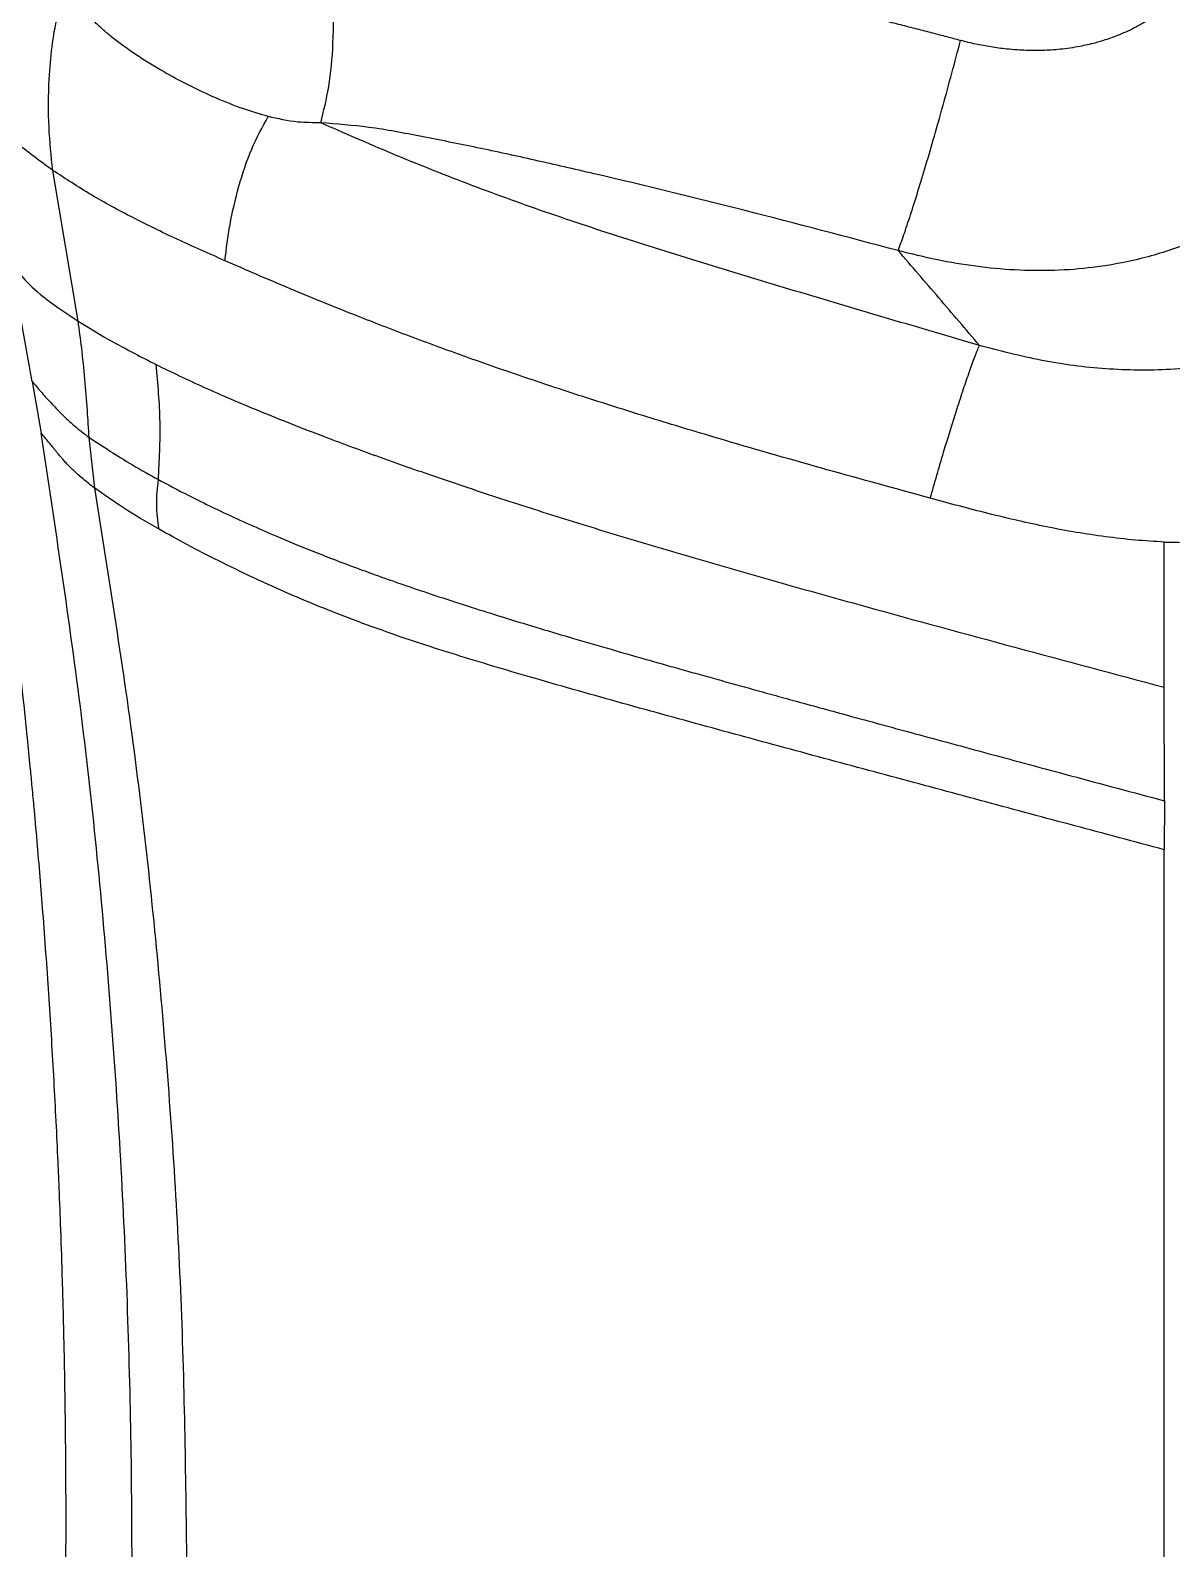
# Model space of a CAD drawing. Extents: x 832 to 912, y 781 to 934.
# Drawn here: x 902.53 to 907.28, y 843.83 to 850.15 of the extents above; entities that cross this region are included whole.
import ezdxf

# ---------------------------------------------------------------- set-up
doc = ezdxf.new("R2010")
doc.units = 0
doc.header["$MEASUREMENT"] = 0
doc.layers.add('1', color=4, linetype='Continuous')

# ---------------------------------------------------------------- blocks, each defined once
blk = doc.blocks.new('2026 SOVEREIGN HL')
at = {"layer": '1', "color": 3, "linetype": 'Continuous', "lineweight": 25}
for p, q in [((70.9987, 51.844), (70.8928, 52.4719)), ((70.8073, 51.5925), (70.8438, 51.3779)), ((71.0681, 51.1483), (71.0444, 51.3595)), ((75.5245, 50.319), (75.5245, 50.9241)), ((75.5246, 49.847), (75.5245, 50.319)), ((75.5246, 49.847), (75.5245, 49.6421)), ((75.5245, 46.5936), (75.5245, 49.6421))]:
    blk.add_line(p, q, dxfattribs=at)
for points, knots in [([(76.634, 53.8098), (76.6332, 53.7629), (76.6316, 53.671), (76.619, 53.5365), (76.5988, 53.4034), (76.5695, 53.2716), (76.5307, 53.1414), (76.4744, 52.9929), (76.3941, 52.8307), (76.2803, 52.6586), (76.1456, 52.5036), (75.9898, 52.3673), (75.8168, 52.2537), (75.6297, 52.1649), (75.432, 52.1015), (75.2431, 52.0665), (75.0652, 52.0529), (74.9018, 52.0548), (74.739, 52.0704), (74.5766, 52.0975), (74.4699, 52.1241), (74.4155, 52.1378)], [0, 0, 0, 0, 0.0428483, 0.083956, 0.1233377, 0.165879, 0.2072169, 0.2474138, 0.3108583, 0.372204, 0.4355059, 0.497992, 0.5609127, 0.6240706, 0.6866414, 0.7501126, 0.7991842, 0.8494756, 0.8993526, 0.9486299, 1, 1, 1, 1]), ([(75.8203, 53.8098), (75.8198, 53.7844), (75.8192, 53.7521), (75.8164, 53.7177), (75.8154, 53.7076), (75.815, 53.7031), (75.8138, 53.6916), (75.8082, 53.6457), (75.7942, 53.5733), (75.7662, 53.4815), (75.7352, 53.4087), (75.7026, 53.3488), (75.6736, 53.3035), (75.6426, 53.2621), (75.6069, 53.2206), (75.5704, 53.1843), (75.5392, 53.1574), (75.5172, 53.1399), (75.4984, 53.1257), (75.475, 53.1094), (75.4447, 53.09), (75.3989, 53.064), (75.3422, 53.0376), (75.2839, 53.0165), (75.229, 53.0003), (75.1664, 52.9861), (75.0936, 52.9756), (75.0187, 52.9707), (74.9591, 52.9709), (74.9091, 52.9734), (74.8603, 52.9777), (74.8025, 52.9855), (74.7386, 52.9972), (74.6965, 53.0077), (74.6755, 53.013)], [0, 0, 0, 0, 0.0462685, 0.0590259, 0.0628247, 0.0649054, 0.067181, 0.0840021, 0.1490975, 0.2013373, 0.2589527, 0.2929332, 0.3256354, 0.3570696, 0.3872403, 0.4254746, 0.4509715, 0.4623473, 0.4767093, 0.4940437, 0.5143257, 0.5424687, 0.590057, 0.6282332, 0.6557262, 0.6944994, 0.7453428, 0.7897706, 0.8316, 0.8539671, 0.8812961, 0.9209065, 0.9604382, 1, 1, 1, 1]), ([(74.6755, 53.013), (74.6567, 53.0179), (74.6179, 53.0281), (74.5575, 53.0439), (74.4931, 53.0605), (74.4246, 53.0781), (74.3403, 53.0994), (74.2483, 53.1224), (74.1677, 53.1421), (74.1136, 53.1551), (74.0808, 53.163), (74.0533, 53.1695), (74.0216, 53.177), (73.984, 53.1858), (73.9384, 53.1963), (73.8922, 53.2069), (73.8456, 53.2174), (73.7983, 53.2279), (73.7505, 53.2384), (73.6752, 53.2546), (73.583, 53.2739), (73.4846, 53.2936), (73.4256, 53.305), (73.3962, 53.3106), (73.3865, 53.3124), (73.3789, 53.3139), (73.2886, 53.3308), (73.1141, 53.3615), (72.8525, 53.3995), (72.5861, 53.4265), (72.3132, 53.4405), (72.1296, 53.4281), (72.0366, 53.4218)], [0, 0, 0, 0, 0.021712, 0.044963, 0.069759, 0.096107, 0.124016, 0.167076, 0.202192, 0.216759, 0.229328, 0.239895, 0.248455, 0.265699, 0.283142, 0.300785, 0.318627, 0.336669, 0.35491, 0.373353, 0.422854, 0.460293, 0.485615, 0.490047, 0.493719, 0.496629, 0.498778, 0.596386, 0.694805, 0.794423, 0.895798, 1, 1, 1, 1]), ([(72.0093, 52.6702), (72.0215, 52.7188), (72.0465, 52.818), (72.0633, 53.0014), (72.0632, 53.2062), (72.0455, 53.3497), (72.0366, 53.4218)], [0, 0, 0, 0, 0.239362, 0.488739, 0.743467, 1, 1, 1, 1]), ([(77.0797, 53.3128), (77.079, 53.2704), (77.0777, 53.186), (77.0665, 53.0596), (77.0474, 52.9307), (77.0186, 52.8009), (76.9795, 52.6722), (76.921, 52.5236), (76.834, 52.3577), (76.7068, 52.1818), (76.5523, 52.0244), (76.374, 51.8912), (76.1783, 51.7861), (75.9947, 51.7185), (75.8311, 51.6775), (75.6906, 51.6541), (75.5072, 51.6374), (75.2803, 51.6405), (75.0133, 51.6746), (74.8402, 51.7202), (74.754, 51.743)], [0, 0, 0, 0, 0.038117, 0.075982, 0.114164, 0.155278, 0.195538, 0.235192, 0.298852, 0.363724, 0.429972, 0.496776, 0.563477, 0.629508, 0.672583, 0.715383, 0.757832, 0.838485, 0.919538, 1, 1, 1, 1]), ([(75.5245, 50.9241), (75.6028, 50.9225), (75.7561, 50.9195), (75.9843, 50.943), (76.2045, 50.9891), (76.4167, 51.0609), (76.6157, 51.1575), (76.7993, 51.2785), (76.9639, 51.4222), (77.1071, 51.5859), (77.2278, 51.7675), (77.3258, 51.9649), (77.4011, 52.1752), (77.4465, 52.3622), (77.4736, 52.5209), (77.4896, 52.6495), (77.5007, 52.7794), (77.5078, 52.9108), (77.5114, 53.0439), (77.5127, 53.1784), (77.5127, 53.268), (77.5127, 53.3128)], [0, 0, 0, 0, 0.065387, 0.128055, 0.191198, 0.253075, 0.314829, 0.375562, 0.436257, 0.496922, 0.556757, 0.618058, 0.680644, 0.743063, 0.778636, 0.815111, 0.851345, 0.887547, 0.925141, 0.96256, 1, 1, 1, 1]), ([(70.8928, 52.4719), (70.8865, 52.5314), (70.8731, 52.6576), (70.8749, 52.8303), (70.8882, 52.9847), (70.908, 53.11), (70.9337, 53.1872), (70.9459, 53.2238)], [0, 0, 0, 0, 0.236823, 0.50215, 0.679874, 0.848289, 1, 1, 1, 1]), ([(71.7907, 52.6964), (71.7564, 52.7065), (71.6792, 52.7291), (71.5694, 52.7738), (71.4561, 52.8269), (71.3652, 52.876), (71.2936, 52.9186), (71.2401, 52.9529), (71.1903, 52.9875), (71.1462, 53.0209), (71.1079, 53.0527), (71.0745, 53.0832), (71.0464, 53.1124), (71.0206, 53.144), (71.0067, 53.165), (70.9986, 53.1772)], [0, 0, 0, 0, 0.085583, 0.193157, 0.303894, 0.421451, 0.487037, 0.553839, 0.620498, 0.686771, 0.746877, 0.805732, 0.866943, 0.922299, 1, 1, 1, 1]), ([(74.4155, 52.1378), (74.4232, 52.1589), (74.4387, 52.201), (74.4667, 52.2852), (74.4975, 52.3826), (74.5309, 52.4929), (74.5661, 52.6135), (74.6024, 52.7422), (74.6393, 52.8762), (74.6634, 52.9674), (74.6755, 53.013)], [0, 0, 0, 0, 0.125001, 0.250001, 0.375001, 0.5, 0.625, 0.749999, 0.874998, 1, 1, 1, 1]), ([(70.8928, 52.4719), (70.8384, 52.5114), (70.7295, 52.5905), (70.6271, 52.706), (70.5844, 52.782), (70.5629, 52.8201)], [0, 0, 0, 0, 0.33183, 0.664384, 1, 1, 1, 1]), ([(71.61, 52.0956), (71.6163, 52.1456), (71.6292, 52.2493), (71.6665, 52.4057), (71.716, 52.5608), (71.7663, 52.6521), (71.7907, 52.6964)], [0, 0, 0, 0, 0.241298, 0.499885, 0.757317, 1, 1, 1, 1]), ([(72.0093, 52.6702), (71.9771, 52.6704), (71.8978, 52.671), (71.8306, 52.6869), (71.7907, 52.6964)], [0, 0, 0, 0, 0.406648, 1, 1, 1, 1]), ([(74.754, 51.743), (74.6292, 51.7795), (74.3803, 51.8525), (74.0101, 51.9625), (73.6449, 52.0724), (73.2878, 52.1834), (72.9435, 52.2975), (72.616, 52.4164), (72.3059, 52.5401), (72.1082, 52.6268), (72.0093, 52.6702)], [0, 0, 0, 0, 0.125742, 0.250933, 0.37557, 0.500075, 0.624671, 0.749366, 0.874494, 1, 1, 1, 1]), ([(74.4155, 52.1378), (74.2029, 52.194), (73.7808, 52.3055), (73.2756, 52.4292), (72.9035, 52.5144), (72.6637, 52.5667), (72.4328, 52.6126), (72.217, 52.654), (72.0763, 52.665), (72.0093, 52.6702)], [0, 0, 0, 0, 0.264282, 0.524943, 0.627135, 0.727218, 0.824152, 0.916209, 1, 1, 1, 1]), ([(71.61, 52.0956), (71.542, 52.1258), (71.4017, 52.1881), (71.2168, 52.2784), (71.0442, 52.3727), (70.9448, 52.4379), (70.8928, 52.4719)], [0, 0, 0, 0, 0.222436, 0.459331, 0.717194, 1, 1, 1, 1]), ([(74.754, 51.743), (74.6977, 51.809), (74.5852, 51.9413), (74.4721, 52.0723), (74.4155, 52.1378)], [0, 0, 0, 0, 0.499857, 1, 1, 1, 1]), ([(70.8073, 51.5925), (70.7927, 51.6752), (70.7635, 51.8406), (70.7319, 52.0055), (70.7161, 52.088)], [0, 0, 0, 0, 0.500035, 1, 1, 1, 1]), ([(70.7161, 52.088), (70.7353, 52.064), (70.7739, 52.0156), (70.8587, 51.9364), (70.9522, 51.8747), (70.9987, 51.844)], [0, 0, 0, 0, 0.331794, 0.667636, 1, 1, 1, 1]), ([(74.5492, 51.1066), (74.4055, 51.146), (74.1188, 51.2245), (73.7412, 51.3327), (73.4187, 51.4294), (73.1495, 51.5136), (72.8898, 51.5989), (72.6414, 51.6848), (72.4058, 51.7707), (72.1474, 51.8699), (71.8746, 51.9808), (71.6984, 52.0572), (71.61, 52.0956)], [0, 0, 0, 0, 0.125645, 0.250664, 0.33369, 0.416635, 0.499614, 0.582652, 0.665723, 0.748945, 0.874104, 1, 1, 1, 1]), ([(70.9987, 51.844), (71.0449, 51.8155), (71.1369, 51.7588), (71.2615, 51.6948), (71.3235, 51.663)], [0, 0, 0, 0, 0.502305, 1, 1, 1, 1]), ([(71.0444, 51.3595), (71.0421, 51.397), (71.0371, 51.478), (71.0266, 51.6022), (71.0148, 51.7264), (71.0037, 51.8068), (70.9987, 51.844)], [0, 0, 0, 0, 0.231462, 0.500084, 0.768641, 1, 1, 1, 1]), ([(74.5492, 51.1066), (74.5583, 51.1387), (74.5766, 51.2033), (74.6143, 51.3309), (74.6522, 51.4534), (74.6879, 51.5627), (74.7128, 51.6354), (74.7355, 51.6981), (74.7478, 51.7281), (74.754, 51.743)], [0, 0, 0, 0, 0.123967, 0.249858, 0.503243, 0.629386, 0.754129, 0.877426, 1, 1, 1, 1]), ([(71.3329, 51.1838), (71.3372, 51.2634), (71.3457, 51.4225), (71.3309, 51.5829), (71.3235, 51.663)], [0, 0, 0, 0, 0.500283, 1, 1, 1, 1]), ([(71.3235, 51.663), (71.3869, 51.6324), (71.514, 51.5711), (71.7499, 51.4701), (71.999, 51.3716), (72.2542, 51.2774), (72.5046, 51.1898), (72.7737, 51.1001), (73.0587, 51.0095), (73.3558, 50.9191), (73.6605, 50.8297), (73.9692, 50.7418), (74.3826, 50.6266), (74.9015, 50.4854), (75.3169, 50.3744), (75.5245, 50.319)], [0, 0, 0, 0, 0.083226, 0.166614, 0.250082, 0.312872, 0.375716, 0.438774, 0.501804, 0.564591, 0.6272, 0.689759, 0.751978, 0.876063, 1, 1, 1, 1]), ([(70.5388, 41.6256), (70.5422, 41.6469), (70.5511, 41.7028), (70.5646, 41.7888), (70.58, 41.8897), (70.5962, 41.9977), (70.6146, 42.1232), (70.6348, 42.2663), (70.6538, 42.4052), (70.6706, 42.5322), (70.6846, 42.6408), (70.698, 42.7478), (70.711, 42.8546), (70.7237, 42.9611), (70.7357, 43.0655), (70.7474, 43.1702), (70.7619, 43.304), (70.7852, 43.5274), (70.8131, 43.8214), (70.8401, 44.1403), (70.8603, 44.4064), (70.8749, 44.6195), (70.8843, 44.7682), (70.8899, 44.8634), (70.8935, 44.9259), (70.8983, 45.0117), (70.9045, 45.1277), (70.9114, 45.2705), (70.9177, 45.4134), (70.9235, 45.5563), (70.933, 45.8193), (70.9392, 46.0567), (70.9431, 46.2685), (70.9441, 46.3344), (70.9451, 46.4003), (70.9459, 46.4663), (70.9466, 46.5322), (70.948, 46.6999), (70.9485, 46.9563), (70.9457, 47.2881), (70.9405, 47.5803), (70.934, 47.8328), (70.927, 48.0458), (70.9204, 48.2179), (70.9135, 48.3756), (70.906, 48.5322), (70.897, 48.7021), (70.8871, 48.8719), (70.8763, 49.0417), (70.8646, 49.2114), (70.8525, 49.374), (70.8402, 49.5295), (70.8277, 49.6778), (70.8162, 49.8061), (70.8066, 49.9092), (70.7977, 50.003), (70.7858, 50.1232), (70.7685, 50.2906), (70.7479, 50.4777), (70.7294, 50.6359), (70.7164, 50.7432), (70.7071, 50.8179), (70.6969, 50.8991), (70.6821, 51.0131), (70.6618, 51.1645), (70.6348, 51.3579), (70.6139, 51.4976), (70.6026, 51.5729)], [0, 0, 0, 0, 0.006463, 0.017004, 0.026173, 0.037109, 0.049815, 0.064288, 0.08053, 0.091932, 0.102768, 0.113412, 0.124357, 0.13509, 0.145613, 0.155924, 0.166762, 0.18603, 0.223411, 0.255464, 0.282185, 0.303576, 0.319636, 0.326965, 0.332212, 0.338457, 0.352779, 0.367101, 0.381423, 0.395745, 0.410068, 0.460486, 0.467088, 0.473691, 0.480293, 0.486896, 0.493499, 0.500101, 0.537291, 0.570518, 0.599782, 0.625082, 0.646419, 0.663792, 0.676808, 0.693847, 0.710886, 0.727924, 0.744962, 0.761999, 0.779036, 0.793942, 0.808848, 0.823753, 0.832632, 0.839968, 0.852064, 0.868919, 0.890532, 0.908601, 0.916769, 0.923015, 0.931208, 0.941345, 0.957562, 0.977114, 1, 1, 1, 1]), ([(70.8073, 51.5925), (70.8191, 51.5785), (70.8435, 51.5495), (70.8836, 51.5045), (70.9295, 51.4571), (70.9792, 51.4096), (71.0232, 51.3758), (71.0444, 51.3595)], [0, 0, 0, 0, 0.190192, 0.395218, 0.604322, 0.809428, 1, 1, 1, 1]), ([(70.8362, 41.9099), (70.8962, 42.3017), (71.016, 43.0851), (71.1331, 44.2684), (71.206, 45.4549), (71.2307, 46.6435), (71.2088, 47.8321), (71.1383, 49.0189), (71.0231, 50.2025), (70.9035, 50.9861), (70.8438, 51.3779)], [0, 0, 0, 0, 0.1250121, 0.2500043, 0.3749925, 0.499979, 0.6249699, 0.749971, 0.87498, 1, 1, 1, 1]), ([(71.0681, 51.1483), (71.0512, 51.1613), (71.0185, 51.1864), (70.9892, 51.2127), (70.9723, 51.2288), (70.9648, 51.2362), (70.9578, 51.2433), (70.9512, 51.2502), (70.9449, 51.257), (70.9385, 51.2641), (70.9334, 51.27), (70.9279, 51.2762), (70.921, 51.2844), (70.9121, 51.2952), (70.9031, 51.3062), (70.8955, 51.3157), (70.886, 51.3274), (70.8746, 51.3413), (70.8597, 51.3592), (70.8494, 51.3712), (70.8438, 51.3779)], [0, 0, 0, 0, 0.152304, 0.294579, 0.325943, 0.357901, 0.390449, 0.418806, 0.448759, 0.48041, 0.513752, 0.527835, 0.565644, 0.624287, 0.675121, 0.717599, 0.754674, 0.836279, 0.909616, 1, 1, 1, 1]), ([(71.0444, 51.3595), (71.073, 51.3408), (71.1303, 51.3033), (71.2227, 51.2456), (71.296, 51.2045), (71.3329, 51.1838)], [0, 0, 0, 0, 0.33153, 0.664001, 1, 1, 1, 1]), ([(71.3356, 50.9775), (71.331, 51.0119), (71.3219, 51.0808), (71.3292, 51.1495), (71.3329, 51.1838)], [0, 0, 0, 0, 0.500139, 1, 1, 1, 1]), ([(71.3329, 51.1838), (71.3622, 51.1681), (71.4179, 51.1384), (71.5094, 51.0924), (71.6058, 51.046), (71.7095, 50.9985), (71.8086, 50.9552), (71.8995, 50.917), (71.9829, 50.8832), (72.0729, 50.8481), (72.1704, 50.8115), (72.2765, 50.7731), (72.3922, 50.7328), (72.5182, 50.6907), (72.6489, 50.6485), (72.7846, 50.606), (72.9216, 50.5644), (73.0674, 50.5211), (73.2139, 50.4785), (73.3371, 50.4432), (73.4324, 50.4162), (73.5054, 50.3956), (73.5816, 50.3742), (73.661, 50.3521), (73.7435, 50.3292), (73.829, 50.3055), (73.9175, 50.281), (74.05, 50.2446), (74.2399, 50.1927), (74.5005, 50.1219), (74.8038, 50.0399), (75.1498, 49.9467), (75.3947, 49.881), (75.5243, 49.8463)], [0, 0, 0, 0, 0.045429, 0.08622, 0.127493, 0.170224, 0.20964, 0.235819, 0.262454, 0.289188, 0.316274, 0.343904, 0.372226, 0.401355, 0.431423, 0.458805, 0.488028, 0.516535, 0.547796, 0.576179, 0.590005, 0.604432, 0.619461, 0.63509, 0.651312, 0.668117, 0.685494, 0.703433, 0.746081, 0.797077, 0.856397, 0.924026, 1, 1, 1, 1]), ([(71.4527, 46.5936), (71.4482, 46.975), (71.4391, 47.7377), (71.3641, 48.8796), (71.2479, 50.0182), (71.128, 50.7716), (71.0681, 51.1483)], [0, 0, 0, 0, 0.2499708, 0.4999618, 0.7499699, 1, 1, 1, 1]), ([(71.3356, 50.9775), (71.2839, 51.0077), (71.1811, 51.0677), (71.1056, 51.1216), (71.0681, 51.1483)], [0, 0, 0, 0, 0.503096, 1, 1, 1, 1]), ([(75.5245, 50.9241), (75.4842, 50.9265), (75.4021, 50.9313), (75.28, 50.9453), (75.1565, 50.9639), (75.0362, 50.9862), (74.9135, 51.0128), (74.7922, 51.0421), (74.6695, 51.074), (74.5892, 51.0958), (74.5492, 51.1066)], [0, 0, 0, 0, 0.121848, 0.24809, 0.370518, 0.498272, 0.617231, 0.749081, 0.874573, 1, 1, 1, 1]), ([(75.5244, 49.642), (75.4001, 49.6754), (75.1522, 49.7418), (74.7807, 49.8415), (74.4091, 49.9414), (74.0366, 50.0418), (73.6635, 50.143), (73.2915, 50.2451), (72.9913, 50.3295), (72.7654, 50.3955), (72.6114, 50.442), (72.464, 50.4884), (72.3114, 50.5393), (72.1612, 50.5931), (72.0191, 50.6485), (71.8732, 50.7096), (71.7272, 50.7755), (71.5821, 50.8458), (71.4507, 50.9134), (71.374, 50.9561), (71.3356, 50.9775)], [0, 0, 0, 0, 0.071636, 0.142819, 0.214052, 0.285738, 0.35754, 0.429229, 0.500712, 0.531899, 0.563052, 0.594129, 0.625157, 0.666511, 0.707949, 0.74956, 0.812117, 0.874659, 0.937267, 1, 1, 1, 1])]:
    blk.add_open_spline(points, degree=3, knots=knots, dxfattribs=at)

msp = doc.modelspace()

# ---------------------------------------------------------------- block references
at = {"layer": '1'}
msp.add_blockref('2026 SOVEREIGN HL', (831.7292, 797.0948), dxfattribs=at)

doc.saveas('drawing.dxf')
